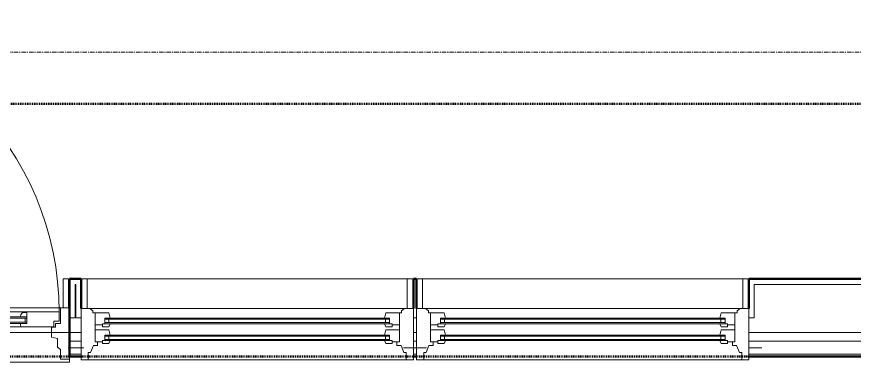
# Model space of a CAD drawing. Header units: inches. Extents: x -4218 to -1830, y 9767 to 12426.
# Drawn here: x -3029.1 to -2933.2, y 11246.7 to 11286.2 of the extents above; entities that cross this region are included whole.
import ezdxf

# ---------------------------------------------------------------- set-up
doc = ezdxf.new("R2010")
doc.units = ezdxf.units.IN
doc.header["$MEASUREMENT"] = 0
doc.linetypes.add('Dash 1_16_', pattern=[0.125, 0.0625, -0.0625])
doc.linetypes.add('Grid Line 1_2_', pattern=[0.875, 0.5, -0.125, 0.125, -0.125])
for name, color, linetype, lineweight in [('A-DOOR-4', 31, 'Continuous', 9), ('A-DOOR-5', 31, 'Continuous', 20), ('A-DOOR-FRAM', 31, 'Continuous', 20), ('A-DOOR-FRAM-2', 31, 'Continuous', 9), ('A-DOOR-GLAZ', 31, 'Continuous', 9), ('A-FLOR-4', 192, 'Continuous', 9), ('A-GLAZ-1', 151, 'Continuous', 9), ('A-GLAZ-2', 151, 'Continuous', 20), ('A-WALL', 113, 'Continuous', 13), ('A-WALL-8', 113, 'Continuous', 50), ('C-PROP-LINE-1', 91, 'Dash 1_16_', 50), ('S-GRID-1', 1, 'Grid Line 1_2_', 9)]:
    doc.layers.add(name, color=color, linetype=linetype, lineweight=lineweight)

# ---------------------------------------------------------------- blocks, each defined once
blk = doc.blocks.new('Door-Inswing-Andersen-400_Series-Single - 3_ 0-1_8_ x custom height - 2ND FLOOR-2896085-BACKGROUND - 2ND FLOOR')
at = {"layer": 'A-DOOR-4'}
blk.add_line((16.875, -0.656), (16.875, -34.406), dxfattribs=at)
blk.add_arc((16.875, -0.656), 33.75, 180, 270, dxfattribs=at)
at = {"layer": 'A-DOOR-5'}
for p, q in [((-16.259, 1.062), (-16.259, 0.417)), ((-16.259, 1.062), (-12.437, 1.062)), ((-12.437, 0.75), (-12.468, 1.062)), ((12.437, 1.062), (-12.437, 1.062)), ((16.259, 1.062), (12.437, 1.062)), ((12.437, 0.75), (12.468, 1.062)), ((16.259, 1.062), (16.259, 0.417)), ((-16.259, 0.417), (-16.875, 0.406)), ((-16.875, 0.406), (-16.875, -0.656)), ((-13.187, 0.656), (-12.437, 0.656)), ((-13.187, -0.656), (-13.187, 0.656)), ((-12.437, 0.656), (-12.437, 0.75)), ((12.437, 0.656), (12.437, 0.75)), ((13.187, 0.656), (12.437, 0.656)), ((13.187, -0.656), (13.187, 0.656)), ((16.259, 0.417), (16.875, 0.406)), ((16.875, 0.406), (16.875, -0.656)), ((-16.875, -0.656), (-12.437, -0.656)), ((-12.437, -0.094), (-13.187, -0.094)), ((-13.187, -0.594), (-12.674, -0.594)), ((-13.187, -0.656), (-13.187, -0.594)), ((-12.674, -0.594), (-12.468, -0.342)), ((-12.468, -0.342), (-12.437, -0.156)), ((-12.437, -0.156), (-12.437, -0.094)), ((12.437, -0.656), (-12.437, -0.656)), ((12.437, -0.094), (13.187, -0.094)), ((12.437, -0.156), (12.437, -0.094)), ((12.468, -0.342), (12.437, -0.156)), ((16.875, -0.656), (12.437, -0.656)), ((12.674, -0.594), (12.468, -0.342)), ((13.187, -0.594), (12.674, -0.594)), ((13.187, -0.656), (13.187, -0.594))]:
    blk.add_line(p, q, dxfattribs=at)
at = {"layer": 'A-DOOR-FRAM'}
for p, q in [((18.062, 5.094), (-18.062, 5.094)), ((-18.062, 5.094), (-18.062, 4.437)), ((18.062, 4.437), (18.062, 5.094)), ((-18.062, 4.75), (-18.062, -1.125)), ((-18.062, 4.75), (-17.031, 4.75)), ((-18.062, 4.437), (-18.062, -1.125)), ((-17.031, 3.628), (-17.031, 4.75)), ((17.031, 3.628), (17.031, 4.75)), ((18.062, 4.75), (17.031, 4.75)), ((18.062, 4.75), (18.062, -1.125)), ((18.062, -1.125), (18.062, 4.437)), ((-19.688, 3.437), (-18.062, 3.437)), ((-16.688, 3.388), (-17.031, 3.628)), ((-16.688, 2.387), (-16.688, 3.388)), ((16.687, 3.388), (17.031, 3.628)), ((16.687, 2.387), (16.687, 3.388)), ((19.687, 3.437), (18.062, 3.437)), ((-16, 2.231), (-16.688, 2.387)), ((-16, 1.094), (-16, 2.231)), ((16, 2.231), (16.687, 2.387)), ((16, 1.094), (16, 2.231)), ((-16.453, 0.657), (-16.453, 1.094)), ((-16.453, 1.094), (-16, 1.094)), ((16.453, 1.094), (16, 1.094)), ((16.453, 0.657), (16.453, 1.094)), ((-17.031, 0.657), (-16.453, 0.657)), ((-17.031, -1.125), (-17.031, 0.657)), ((17.031, 0.657), (16.453, 0.657)), ((17.031, -1.125), (17.031, 0.657)), ((-17.687, -1.125), (-18.062, -1.125)), ((-18.062, -1.125), (-17.031, -1.125)), ((-18.062, -1.125), (-17.938, -1.125)), ((-17.313, -1.125), (17.312, -1.125)), ((18.062, -1.125), (17.031, -1.125)), ((17.937, -1.125), (18.062, -1.125))]:
    blk.add_line(p, q, dxfattribs=at)
at = {"layer": 'A-DOOR-FRAM-2'}
for p, q in [((-17.313, -1.125), (-17.938, -1.125)), ((-17.938, -1.125), (-17.938, -4.438)), ((-17.313, -4.438), (-17.313, -1.125)), ((17.937, -1.125), (17.312, -1.125)), ((17.312, -1.125), (17.312, -4.438)), ((17.937, -4.438), (17.937, -1.125)), ((-17.938, -4.438), (-17.313, -4.438)), ((17.312, -4.438), (17.937, -4.438))]:
    blk.add_line(p, q, dxfattribs=at)
at = {"layer": 'A-DOOR-GLAZ'}
for p, q in [((-12.437, 0.5), (-13.187, 0.5)), ((-13.187, 0.062), (-12.437, 0.062)), ((-12.977, 0.5), (-12.977, 0.062)), ((12.437, 0.656), (-12.437, 0.656)), ((12.437, 0.5), (-12.437, 0.5)), ((12.437, 0.062), (-12.437, 0.062)), ((12.437, 0.5), (13.187, 0.5)), ((13.187, 0.062), (12.437, 0.062)), ((12.977, 0.5), (12.977, 0.062)), ((12.437, -0.094), (-12.437, -0.094))]:
    blk.add_line(p, q, dxfattribs=at)
blk = doc.blocks.new('Window-Double_Hung-Andersen-400_Series-Tilt_Wash - DOUBLE HUNG - REVERSE COTTAGE - 2ND FLOOR-2888466-BACKGROUND - 2ND FLOOR')
at = {"layer": 'A-GLAZ-1'}
for p, q in [((-19.012, 2.437), (-19.012, 3.937)), ((-19.012, 3.937), (-18.949, 3.937)), ((-18.949, 4.437), (18.949, 4.437)), ((-18.949, 1.062), (-18.949, 4.437)), ((-18.324, 1.062), (-18.324, 4.437)), ((18.324, 1.062), (18.324, 4.437)), ((18.949, 4.437), (18.949, 1.062)), ((18.949, 3.937), (19.012, 3.937)), ((19.012, 3.937), (19.012, 2.437)), ((-18.949, 2.437), (-19.012, 2.437)), ((19.012, 2.437), (18.949, 2.437)), ((18.949, 1.062), (-18.949, 1.062)), ((-16.293, -0.188), (-15.699, -0.188)), ((-16.293, -0.563), (-15.699, -0.563)), ((-15.824, -0.563), (-15.824, -0.188)), ((-15.699, -0.063), (15.699, -0.063)), ((-15.699, -0.188), (15.699, -0.188)), ((-15.699, -0.563), (15.699, -0.563)), ((-15.699, -0.688), (15.699, -0.688)), ((16.293, -0.188), (15.699, -0.188)), ((16.293, -0.563), (15.699, -0.563)), ((15.824, -0.563), (15.824, -0.188)), ((-16.293, -2.125), (-15.699, -2.125)), ((-16.293, -2.5), (-15.699, -2.5)), ((-15.824, -2.5), (-15.824, -2.125)), ((-15.699, -2), (15.699, -2)), ((-15.699, -2.125), (15.699, -2.125)), ((-15.699, -2.5), (15.699, -2.5)), ((-15.699, -2.625), (15.699, -2.625)), ((16.293, -2.125), (15.699, -2.125)), ((16.293, -2.5), (15.699, -2.5)), ((15.824, -2.5), (15.824, -2.125))]:
    blk.add_line(p, q, dxfattribs=at)
at = {"layer": 'A-GLAZ-2'}
for p, q in [((-19.012, 1.062), (19.012, 1.062)), ((-19.012, -4.812), (-19.012, 1.062)), ((-17.668, 0.782), (-18.002, 1.062)), ((17.668, 0.782), (18.002, 1.062)), ((19.012, 1.062), (19.012, -4.812)), ((-17.668, 0.782), (-17.668, 0.562)), ((-17.668, 0.562), (-15.855, 0.562)), ((-17.418, -2.75), (-17.418, 0.562)), ((-15.855, 0.562), (-15.699, -0.063)), ((15.855, 0.562), (15.699, -0.063)), ((17.668, 0.562), (15.855, 0.562)), ((17.418, -2.75), (17.418, 0.562)), ((17.668, 0.782), (17.668, 0.562)), ((-17.418, -0.812), (-16.574, -0.812)), ((-16.574, -0.688), (-16.574, -1.031)), ((-15.702, -0.688), (-16.574, -0.688)), ((-16.293, -0.688), (-16.293, -0.063)), ((-15.699, -0.063), (-16.293, -0.063)), ((-15.855, -1.031), (-15.702, -0.688)), ((15.699, -0.063), (16.293, -0.063)), ((15.855, -1.031), (15.702, -0.688)), ((15.702, -0.688), (16.574, -0.688)), ((16.293, -0.688), (16.293, -0.063)), ((16.574, -0.688), (16.574, -1.031)), ((17.418, -0.812), (16.574, -0.812)), ((-17.418, -1.375), (-15.855, -1.375)), ((-15.855, -1.031), (-16.574, -1.031)), ((-15.855, -1.375), (-15.699, -2)), ((15.855, -1.375), (15.699, -2)), ((15.855, -1.031), (16.574, -1.031)), ((17.418, -1.375), (15.855, -1.375)), ((-17.418, -2.75), (-16.574, -2.75)), ((-17.137, -3.188), (-17.137, -2.75)), ((-16.574, -2.625), (-16.574, -2.969)), ((-15.702, -2.625), (-16.574, -2.625)), ((-16.293, -2.625), (-16.293, -2)), ((-15.699, -2), (-16.293, -2)), ((-15.855, -2.969), (-15.702, -2.625)), ((15.699, -2), (16.293, -2)), ((15.855, -2.969), (15.702, -2.625)), ((15.702, -2.625), (16.574, -2.625)), ((16.293, -2.625), (16.293, -2)), ((16.574, -2.625), (16.574, -2.969)), ((17.418, -2.75), (16.574, -2.75)), ((17.137, -3.188), (17.137, -2.75)), ((-19.012, -3.438), (-20.512, -3.438)), ((-17.925, -4), (-17.605, -3.188)), ((-17.605, -3.188), (-17.137, -3.188)), ((-15.855, -2.969), (-16.574, -2.969)), ((15.855, -2.969), (16.574, -2.969)), ((17.605, -3.188), (17.137, -3.188)), ((17.925, -4), (17.605, -3.188)), ((19.012, -3.438), (20.512, -3.438)), ((-18.199, -4), (-17.925, -4)), ((-18.199, -4.812), (-18.199, -4)), ((18.199, -4), (17.925, -4)), ((18.199, -4.812), (18.199, -4)), ((19.012, -4.812), (-19.012, -4.812))]:
    blk.add_line(p, q, dxfattribs=at)
blk = doc.blocks.new('Family - ___-2835860-BACKGROUND - 2ND FLOOR')
at = {"layer": 'C-PROP-LINE-1'}
blk.add_line((-2067.549, 11247.389), (-3401.424, 11247.389), dxfattribs=at)
blk = doc.blocks.new('Family - ___-2835903-BACKGROUND - 2ND FLOOR')
at = {"layer": 'C-PROP-LINE-1'}
blk.add_line((-2096.449, 11276.289), (-3400.924, 11276.289), dxfattribs=at)
blk = doc.blocks.new('Family - ___-2835932-BACKGROUND - 2ND FLOOR')
at = {"layer": 'C-PROP-LINE-1'}
blk.add_line((-2067.549, 11247.389), (-3401.424, 11247.389), dxfattribs=at)

msp = doc.modelspace()

# ---------------------------------------------------------------- linework, layer by layer
at = {"layer": 'A-FLOR-4'}
msp.add_line((-3059.186, 11250.139), (-3023.061, 11250.139), dxfattribs=at)
at = {"layer": 'A-WALL'}
for p, q in [((-3022.436, 11255.639), (-3022.436, 11251.827)), ((-3022.36, 11255.639), (-3022.436, 11255.639)), ((-3022.36, 11251.827), (-3022.36, 11255.639)), ((-2944.687, 11255.639), (-2944.687, 11251.827)), ((-2868.76, 11255.639), (-2944.687, 11255.639)), ((-3023.061, 11251.827), (-3022.436, 11251.827)), ((-3022.36, 11251.827), (-3021.735, 11251.827)), ((-2983.712, 11251.827), (-2983.335, 11251.827)), ((-2945.312, 11251.827), (-2944.687, 11251.827)), ((-3023.061, 11250.139), (-3021.735, 11250.139)), ((-2983.712, 11250.139), (-2983.335, 11250.139)), ((-2945.312, 11250.139), (-2868.135, 11250.139)), ((-3023.061, 11249.139), (-3021.735, 11249.139)), ((-2983.712, 11249.139), (-2983.335, 11249.139)), ((-2945.312, 11249.139), (-2868.135, 11249.139)), ((-3023.061, 11247.639), (-3021.735, 11247.639)), ((-2983.712, 11247.639), (-2983.335, 11247.639)), ((-2945.312, 11247.639), (-2868.135, 11247.639))]:
    msp.add_line(p, q, dxfattribs=at)
at = {"layer": 'A-WALL-8'}
for p, q in [((-3021.735, 11256.264), (-3023.061, 11256.264)), ((-3023.061, 11256.264), (-3023.061, 11247.389)), ((-3021.735, 11252.889), (-3021.735, 11256.264)), ((-2983.335, 11256.264), (-2983.712, 11256.264)), ((-2983.712, 11256.264), (-2983.712, 11252.889)), ((-2983.335, 11252.889), (-2983.335, 11256.264)), ((-2868.135, 11256.264), (-2945.312, 11256.264)), ((-2945.312, 11256.264), (-2945.312, 11252.889)), ((-3023.061, 11247.389), (-3021.735, 11247.389)), ((-2983.712, 11247.389), (-2983.335, 11247.389)), ((-2945.312, 11247.389), (-2868.135, 11247.389))]:
    msp.add_line(p, q, dxfattribs=at)
at = {"layer": 'S-GRID-1'}
msp.add_line((-1830.198, 11282.189), (-4168.714, 11282.189), dxfattribs=at)

# ---------------------------------------------------------------- block references
at = {"layer": 'A-DOOR-4', "rotation": 180}
msp.add_blockref('Door-Inswing-Andersen-400_Series-Single - 3_ 0-1_8_ x custom height - 2ND FLOOR-2896085-BACKGROUND - 2ND FLOOR', (-3041.124, 11251.827), dxfattribs=at)
at = {"layer": 'A-GLAZ-1'}
for p in [(-3002.724, 11251.827), (-2964.324, 11251.827)]:
    msp.add_blockref('Window-Double_Hung-Andersen-400_Series-Tilt_Wash - DOUBLE HUNG - REVERSE COTTAGE - 2ND FLOOR-2888466-BACKGROUND - 2ND FLOOR', p, dxfattribs=at)
at = {"layer": 'C-PROP-LINE-1'}
for name in ['Family - ___-2835860-BACKGROUND - 2ND FLOOR', 'Family - ___-2835932-BACKGROUND - 2ND FLOOR', 'Family - ___-2835903-BACKGROUND - 2ND FLOOR']:
    msp.add_blockref(name, (0, 0), dxfattribs=at)

doc.saveas('drawing.dxf')
